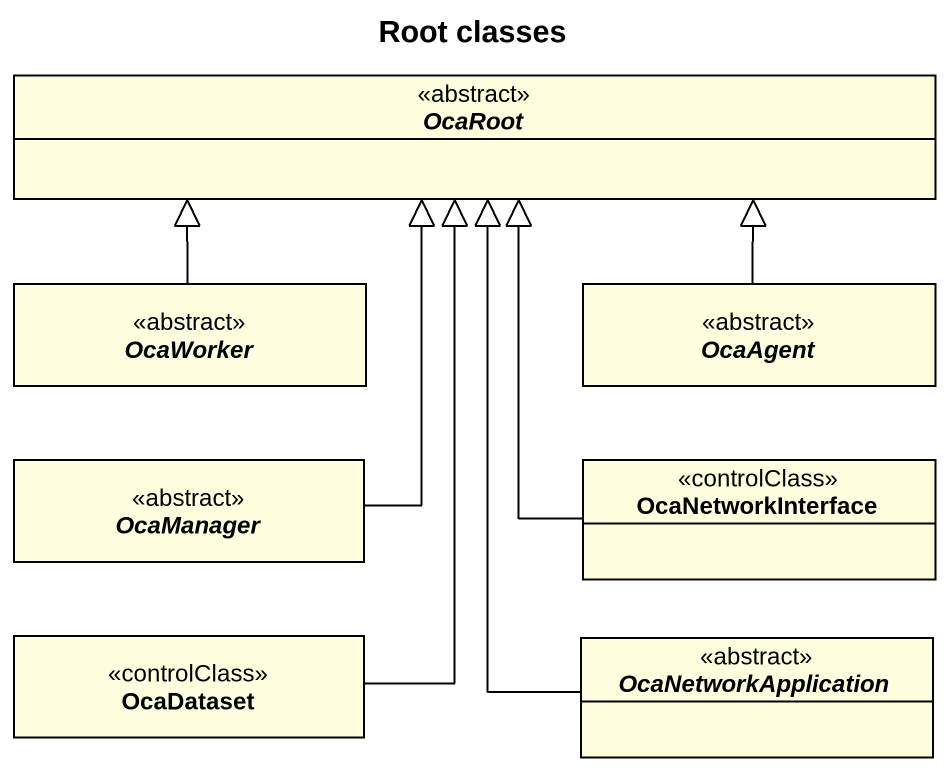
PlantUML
@startuml
title Root classes
hide circle
hide empty members
abstract class OcaRoot <<abstract>> #FFFFE0
abstract class OcaWorker <<abstract>> #FFFFE0
abstract class OcaAgent <<abstract>> #FFFFE0
abstract class OcaManager <<abstract>> #FFFFE0
class OcaNetworkInterface <<controlClass>> #FFFFE0
class OcaDataset <<controlClass>> #FFFFE0
abstract class OcaNetworkApplication <<abstract>> #FFFFE0
OcaWorker -up-|> OcaRoot
OcaAgent -up-|> OcaRoot
OcaManager -up-|> OcaRoot
OcaNetworkInterface -up-|> OcaRoot
OcaDataset -up-|> OcaRoot
OcaNetworkApplication -up-|> OcaRoot
@enduml
